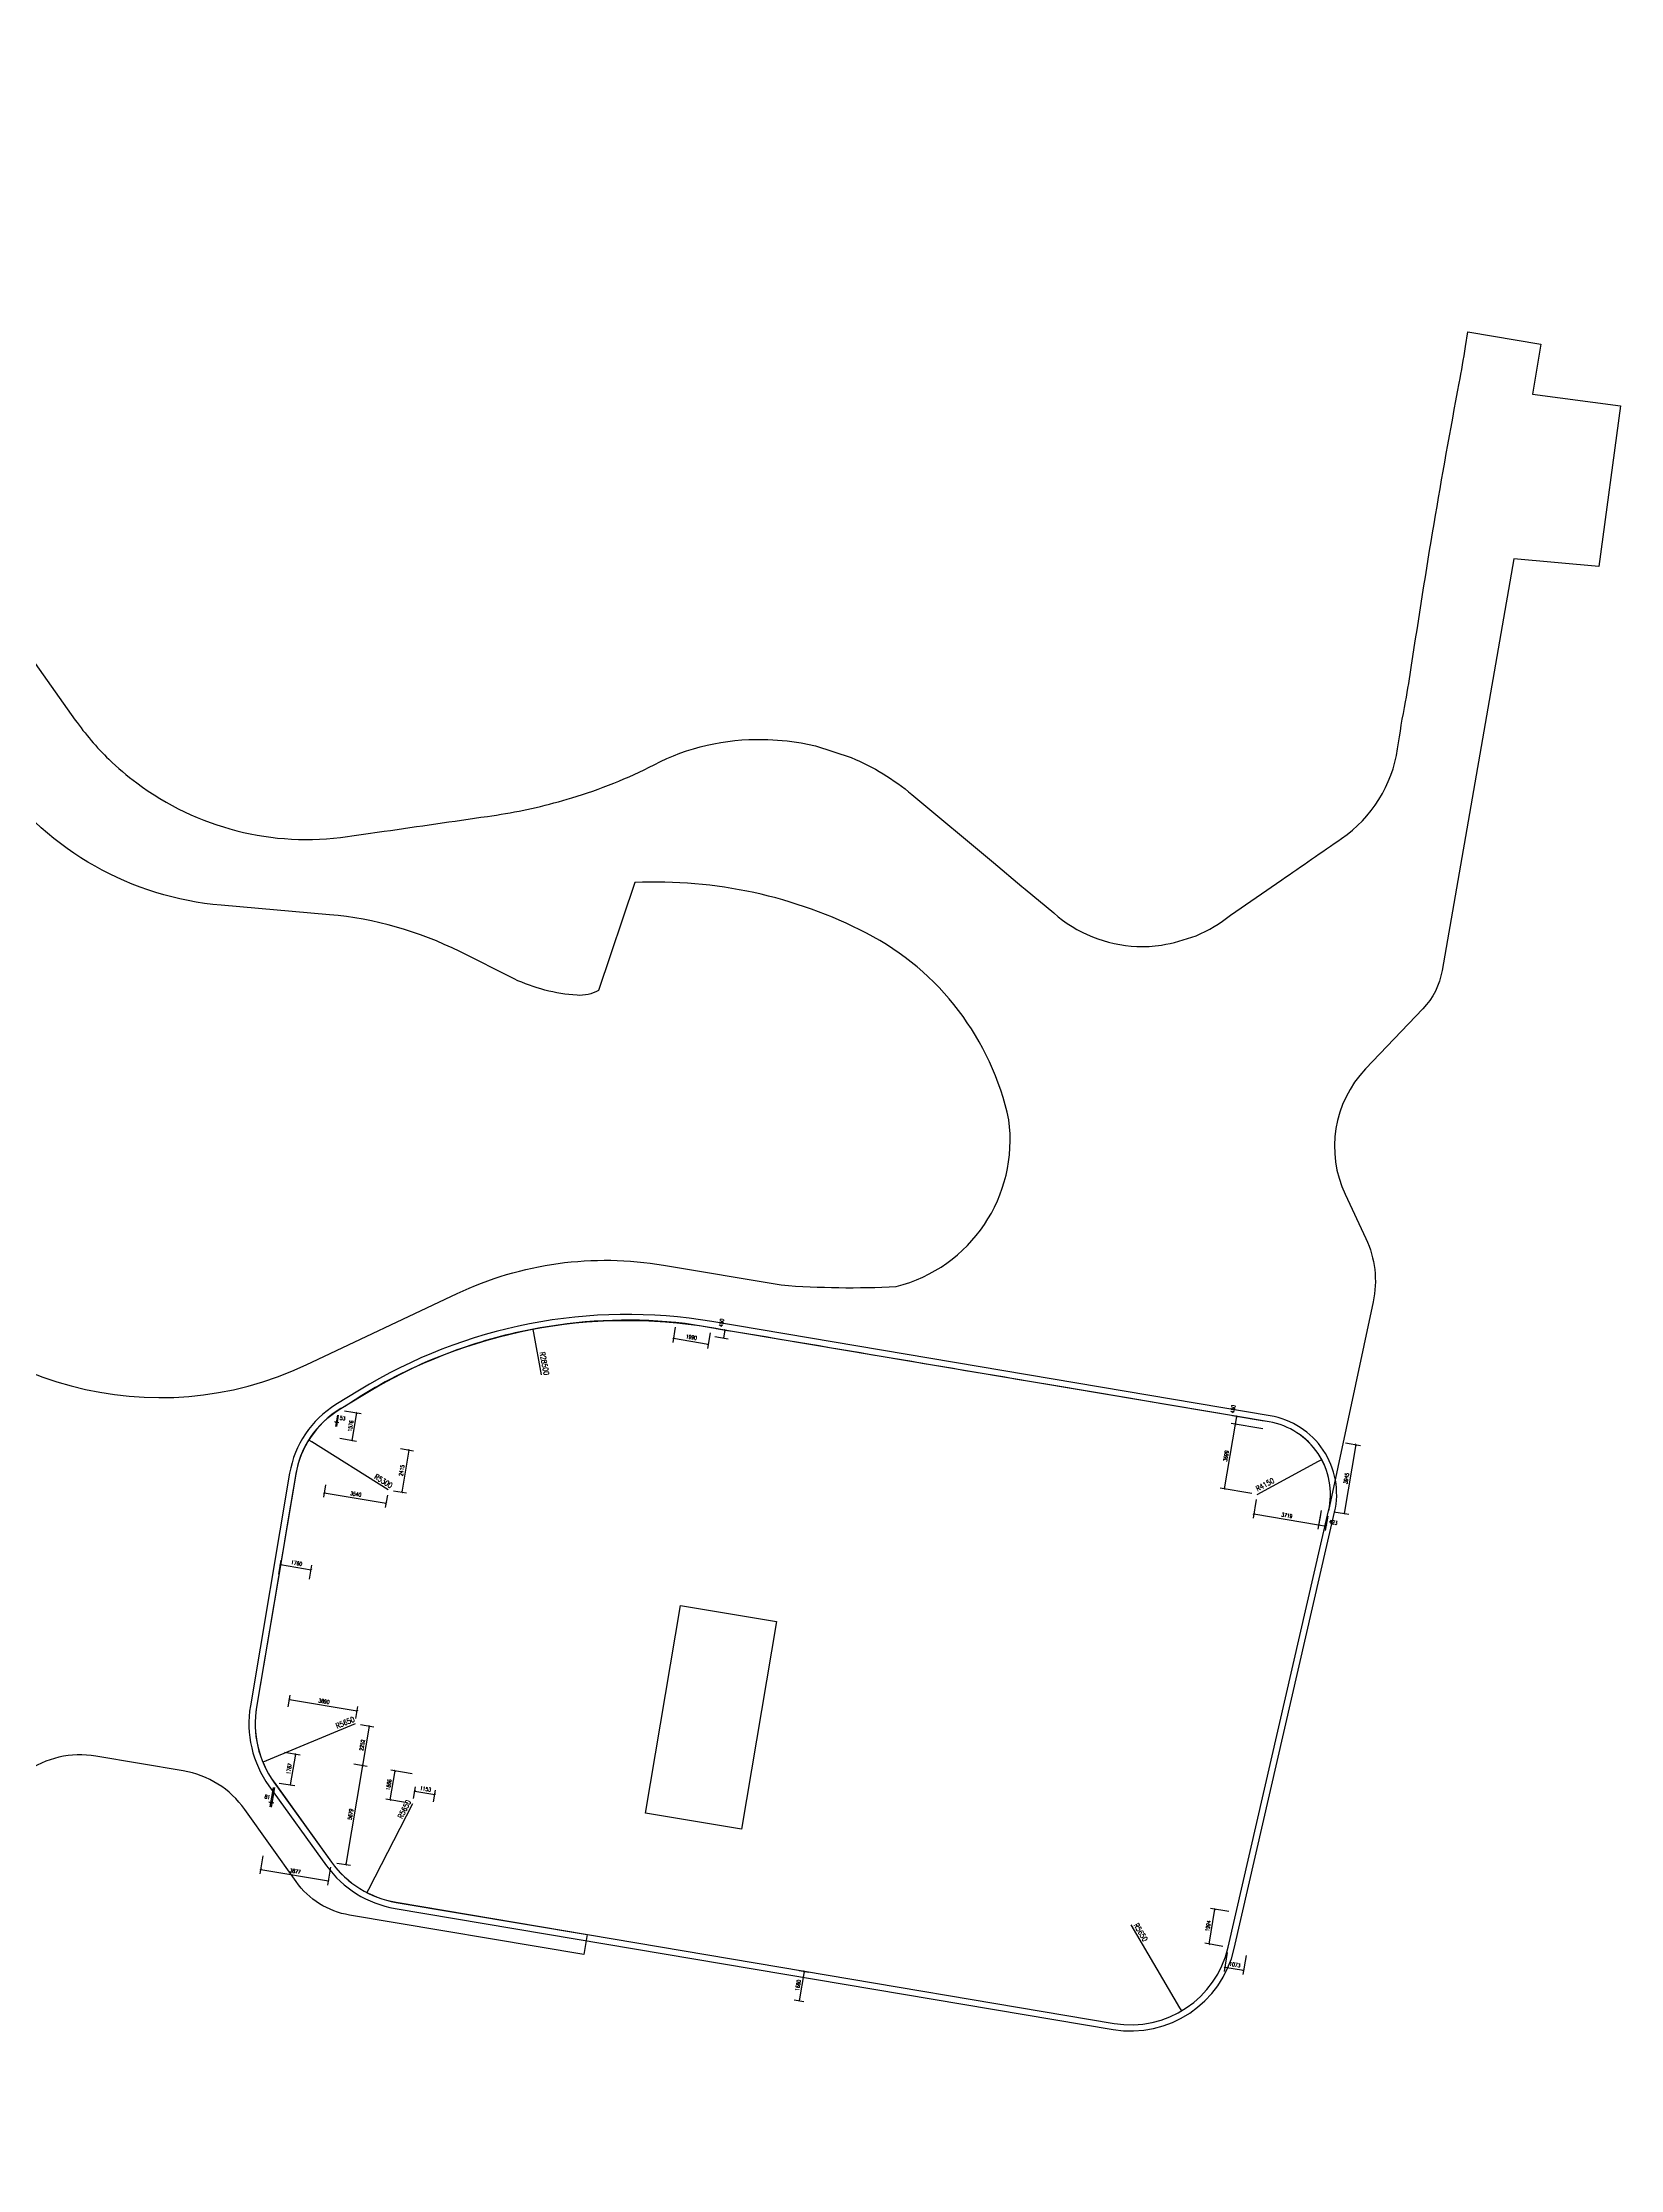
# Model space of a CAD drawing. Extents: x -936 to 12807311, y 101 to 1511157.
# Drawn here: x 12718163 to 12807311, y 1064736 to 1184870 of the extents above; entities that cross this region are included whole.
import ezdxf

# ---------------------------------------------------------------- set-up
doc = ezdxf.new("R2010")
doc.units = 0
doc.header["$LTSCALE"] = 1000
doc.header["$MEASUREMENT"] = 0
doc.layers.add('PX-PLAN-F2-T2$0$板边线', color=36, linetype='Continuous', lineweight=30)
doc.layers.add('PX-PLAN-F2-T3$0$板边线', color=36, linetype='Continuous', lineweight=30)
doc.layers.add('PX-PLAN-F2-T3$0$PUB_DIM', color=3, linetype='Continuous')
doc.layers.add('PX-PLAN-F2-T3$0$幕墙线', color=104, linetype='Continuous')
doc.styles.add('PX-PLAN-F2-T3$0$_TCH_DIM', font='SIMPLEX', dxfattribs={"bigfont": 'GBCBIG'})
doc.styles.add('PX-PLAN-F2-T3$0$_TCH_DIM_T3', font='SIMPLEX', dxfattribs={"width": 0.705882, "bigfont": 'GBCBIG'})
doc.dimstyles.new('PX-PLAN-F2-T3$0$_TCH_ARCH&&100', dxfattribs={"dimtxt": 212.5, "dimasz": 100, "dimexe": 250, "dimexo": 300, "dimgap": 118.75, "dimtad": 1, "dimdec": 0, "dimzin": 0, "dimdsep": 46, "dimtxsty": 'PX-PLAN-F2-T3$0$_TCH_DIM_T3', "dimblk": 'PX-PLAN-F2-T3$0$_ArchTick', "dimcen": 0.09, "dimclrd": 1, "dimclre": 1, "dimclrt": 4, "dimazin": 2, "dimtfac": 1, "dimtdec": 0, "dimtix": 1, "dimtmove": 2, "dimatfit": 3, "dimfxl": 0, "dimtolj": 1, "dimtzin": 0, "dimarcsym": 0})

# ---------------------------------------------------------------- blocks, each defined once
blk = doc.blocks.new('PX-PLAN-F2-T2$0$A$C10F23453')
at = {"layer": 'PX-PLAN-F2-T2$0$板边线', "color": 38, "ltscale": 100, "elevation": 17}
blk.add_lwpolyline([(12246887, 1274831), (12251151, 1277863), (12260674, 1264475), (12258796, 1263139, 0.4142136), (12256902, 1251913), (12258672, 1249426), (12259889, 1247714), (12265663, 1239597, 0.0456491), (12267568, 1237378, 0.0320784), (12269134, 1236043, 0.1988835), (12281037, 1233014, -0.0001541), (12283116, 1233314, 0.0001439), (12288947, 1234155, 0.0125123), (12291000, 1234504, 0.0111214), (12291702, 1234658, 0.0125123), (12293713, 1235199, 0.047447), (12298363, 1237072, -0.1254349), (12304529, 1238503, -0.0356378), (12306677, 1238304), (12307480, 1238137), (12309509, 1237475, -0.075716), (12312936, 1235388), (12317534, 1231546), (12319145, 1230200), (12319326, 1230048), (12320941, 1228699, 0.1730215), (12325638, 1226813, 0.059637), (12327030, 1226884, 0.048136), (12328986, 1227417, 0.0714699), (12330934, 1228575), (12333822, 1230569, -0.0002617), (12337211, 1232907, 0.2079597), (12340370, 1237976, -0.0099037), (12340819, 1240632, 0.0099037), (12341166, 1242689, -0.0099037), (12343855, 1258626, 0.0099201), (12344202, 1260686), (12344344, 1261530), (12348459, 1260835), (12348466, 1260834), (12347988, 1257998), (12352963, 1257337), (12351747, 1248272), (12346945, 1248695), (12342886, 1225441, -0.1481725), (12341802, 1223292), (12338558, 1219887, 0.3093528), (12337407, 1212809), (12338580, 1210310, -0.1636449), (12338991, 1206731), (12336474, 1194926), (12336475, 1194928, 0.4316547), (12333121, 1199952), (12327172, 1200955), (12325101, 1201305), (12320832, 1202025), (12318761, 1202375, 0.0001195), (12300113, 1205516, 0.072179), (12291922, 1205265, 0.0398934), (12287475, 1204108, 0.0181836), (12285541, 1203357, 0.0455991), (12280931, 1200850, 0.2305118), (12278150, 1197139), (12277664, 1194261), (12277315, 1192190), (12275907, 1183847, 0.2004527), (12276895, 1179601), (12280145, 1175088, 0.1973268), (12283792, 1172817), (12294593, 1170993), (12294402, 1169862), (12281156, 1172097, -0.1989124), (12278140, 1173987), (12275238, 1178067, 0.1989124), (12271768, 1180241), (12266828, 1181075, 0.4142136), (12260662, 1176690), (12258961, 1166608, -0.4142136), (12246688, 1157878), (12234633, 1159912, -0.1989124), (12230968, 1162208), (12229530, 1164231, 0.0835968), (12231443, 1162571, 0.0879355), (12234817, 1161254, 0.0030038), (12246761, 1159238, 0.414248), (12256967, 1166497), (12260349, 1186543), (12260698, 1188614), (12261119, 1191105, 0.1765153), (12260417, 1194913, 0.087579), (12259141, 1196408), (12252902, 1200852), (12251188, 1202066, -0.045377), (12248699, 1204191, -0.0429609), (12247328, 1205861, -0.0525608), (12245550, 1209141), (12247664, 1210657), (12245456, 1222643, 0.1094446), (12244251, 1225492), (12240667, 1230530, 0.4142054), (12230696, 1232213), (12211589, 1218589), (12213785, 1216394), (12212960, 1215570), (12211477, 1214082), (12210610, 1213212), (12209781, 1214041), (12207186, 1217689), (12212090, 1221178, 0.4142136), (12214525, 1235611), (12209188, 1243114, -0.0505223), (12207429, 1246207), (12211851, 1249409, 0.0722685), (12213473, 1246249), (12217067, 1241197, 0.1993846), (12221196, 1238615), (12238308, 1235761), (12238956, 1239605), (12243057, 1238914, 0.2847353), (12245349, 1239850), (12249737, 1245889, 0.1951027), (12250524, 1249063), (12249721, 1254661, -0.0705764), (12249717, 1257934), (12250363, 1262539, 0.1854983), (12248055, 1273189), (12246913, 1274795)], format="xyb", dxfattribs=at)
at = {"layer": 'PX-PLAN-F2-T2$0$板边线', "color": 38, "ltscale": 100}
blk.add_lwpolyline([(12295216, 1224321, -0.1467827), (12294014, 1224050, -0.0924626), (12290466, 1224970), (12287383, 1226516, 0.0947029), (12280032, 1228599), (12273913, 1229134, -0.216352), (12261203, 1236301), (12258912, 1239434, 0.5084249), (12255922, 1239430), (12249338, 1230378, 0.2094997), (12248246, 1225399), (12248969, 1221783, 0.0344887), (12250888, 1216170, 0.0380697), (12253374, 1211340), (12254534, 1209663, 0.3668228), (12278704, 1203177), (12287238, 1207205, -0.1532086), (12298894, 1208811), (12305552, 1207687, 0.0328945), (12312051, 1207601, 0.3815488), (12318403, 1217021, 0.2246408), (12310361, 1227557, 0.1316659), (12297281, 1230415), (12295216, 1224321)], format="xyb", dxfattribs=at)
blk = doc.blocks.new('PX-PLAN-F2-T2')
blk.add_blockref('PX-PLAN-F2-T2$0$A$C10F23453', (454348.223, -92993.262, -2.939))
blk = doc.blocks.new('PX-PLAN-F2-T3$0$_ArchTick')
at = {"color": 0, "linetype": 'ByBlock', "const_width": 0.4}
blk.add_lwpolyline([(-0.5, -0.5), (0.5, 0.5)], dxfattribs=at)
blk = doc.blocks.new('*D1192')
at = {"layer": 'Defpoints', "color": 0, "transparency": 16777216}
for p in [(12738098, 1105503), (12738877, 1105371), (12737696, 1103121)]:
    blk.add_point(p, dxfattribs=at)
at = {"layer": 'PX-PLAN-F2-T3$0$PUB_DIM', "color": 1, "lineweight": -2, "transparency": 16777216}
for p, q in [((12738394, 1105453), (12739124, 1105330)), ((12738475, 1102989), (12738877, 1105371)), ((12737992, 1103071), (12738722, 1102948))]:
    blk.add_line(p, q, dxfattribs=at)
at = {"layer": 'PX-PLAN-F2-T3$0$PUB_DIM', "color": 1, "lineweight": -2, "transparency": 16777216, "xscale": 100, "yscale": 100, "zscale": 100}
for p, rotation in [((12738877, 1105371), 80.42361603596315), ((12738475, 1102989), 260.4236160359632)]:
    blk.add_blockref('PX-PLAN-F2-T3$0$_ArchTick', p, dxfattribs=dict(at, rotation=rotation))
at = {"layer": 'PX-PLAN-F2-T3$0$PUB_DIM', "color": 4, "transparency": 16777216, "insert": (12738454, 1104218), "char_height": 212.5, "attachment_point": 5, "rotation": 80.42362, "style": 'PX-PLAN-F2-T3$0$_TCH_DIM_T3'}
blk.add_mtext('\\A1;2415', dxfattribs=at)
blk = doc.blocks.new('*D1193')
at = {"layer": 'Defpoints', "color": 0, "transparency": 16777216}
for p in [(12734205, 1103710), (12737696, 1103121), (12737569, 1102367)]:
    blk.add_point(p, dxfattribs=at)
at = {"layer": 'PX-PLAN-F2-T3$0$PUB_DIM', "color": 1, "lineweight": -2, "transparency": 16777216}
for p, q in [((12734155, 1103414), (12734036, 1102709)), ((12734078, 1102956), (12737569, 1102367)), ((12737646, 1102825), (12737527, 1102120))]:
    blk.add_line(p, q, dxfattribs=at)
at = {"layer": 'PX-PLAN-F2-T3$0$PUB_DIM', "color": 1, "lineweight": -2, "transparency": 16777216, "xscale": 100, "yscale": 100, "zscale": 100}
for p, rotation in [((12734078, 1102956), 170.4236160359947), ((12737569, 1102367), 350.4236160359947)]:
    blk.add_blockref('PX-PLAN-F2-T3$0$_ArchTick', p, dxfattribs=dict(at, rotation=rotation))
at = {"layer": 'PX-PLAN-F2-T3$0$PUB_DIM', "color": 4, "transparency": 16777216, "insert": (12735861, 1102883), "char_height": 212.5, "attachment_point": 5, "rotation": 350.42362, "style": 'PX-PLAN-F2-T3$0$_TCH_DIM_T3'}
blk.add_mtext('\\A1;3540', dxfattribs=at)
blk = doc.blocks.new('*D1194')
at = {"layer": 'Defpoints', "color": 0, "transparency": 16777216}
for p in [(12735823, 1089916), (12736632, 1089779), (12735448, 1087695)]:
    blk.add_point(p, dxfattribs=at)
at = {"layer": 'PX-PLAN-F2-T3$0$PUB_DIM', "color": 1, "lineweight": -2, "transparency": 16777216}
for p, q in [((12736119, 1089866), (12736878, 1089738)), ((12736257, 1087559), (12736632, 1089779)), ((12735744, 1087645), (12736504, 1087517))]:
    blk.add_line(p, q, dxfattribs=at)
at = {"layer": 'PX-PLAN-F2-T3$0$PUB_DIM', "color": 1, "lineweight": -2, "transparency": 16777216, "xscale": 100, "yscale": 100, "zscale": 100}
for p, rotation in [((12736632, 1089779), 80.42361603583481), ((12736257, 1087559), 260.4236160358348)]:
    blk.add_blockref('PX-PLAN-F2-T3$0$_ArchTick', p, dxfattribs=dict(at, rotation=rotation))
at = {"layer": 'PX-PLAN-F2-T3$0$PUB_DIM', "color": 4, "transparency": 16777216, "insert": (12736223, 1088707), "char_height": 212.5, "attachment_point": 5, "rotation": 80.42362, "style": 'PX-PLAN-F2-T3$0$_TCH_DIM_T3'}
blk.add_mtext('\\A1;2252', dxfattribs=at)
blk = doc.blocks.new('*D1195')
at = {"layer": 'Defpoints', "color": 0, "transparency": 16777216}
for p in [(12735448, 1087695), (12736257, 1087559), (12734504, 1082096)]:
    blk.add_point(p, dxfattribs=at)
at = {"layer": 'PX-PLAN-F2-T3$0$PUB_DIM', "color": 1, "lineweight": -2, "transparency": 16777216}
for p, q in [((12735313, 1081959), (12736257, 1087559)), ((12735744, 1087645), (12736504, 1087517)), ((12734799, 1082046), (12735559, 1081918))]:
    blk.add_line(p, q, dxfattribs=at)
at = {"layer": 'PX-PLAN-F2-T3$0$PUB_DIM', "color": 1, "lineweight": -2, "transparency": 16777216, "xscale": 100, "yscale": 100, "zscale": 100}
for p, rotation in [((12736257, 1087559), 80.42361603584165), ((12735313, 1081959), 260.4236160358417)]:
    blk.add_blockref('PX-PLAN-F2-T3$0$_ArchTick', p, dxfattribs=dict(at, rotation=rotation))
at = {"layer": 'PX-PLAN-F2-T3$0$PUB_DIM', "color": 4, "transparency": 16777216, "insert": (12735563, 1084796), "char_height": 212.5, "attachment_point": 5, "rotation": 80.42362, "style": 'PX-PLAN-F2-T3$0$_TCH_DIM_T3'}
blk.add_mtext('\\A1;5679', dxfattribs=at)
blk = doc.blocks.new('*D1196')
at = {"layer": 'Defpoints', "color": 0, "transparency": 16777216}
for p in [(12731987, 1090563), (12735823, 1089916), (12735944, 1090636)]:
    blk.add_point(p, dxfattribs=at)
at = {"layer": 'PX-PLAN-F2-T3$0$PUB_DIM', "color": 1, "lineweight": -2, "transparency": 16777216}
for p, q in [((12732037, 1090859), (12732150, 1091529)), ((12732109, 1091283), (12735944, 1090636)), ((12735873, 1090212), (12735986, 1090882))]:
    blk.add_line(p, q, dxfattribs=at)
at = {"layer": 'PX-PLAN-F2-T3$0$PUB_DIM', "color": 1, "lineweight": -2, "transparency": 16777216, "xscale": 100, "yscale": 100, "zscale": 100}
for p, rotation in [((12732109, 1091283), 170.4236160359616), ((12735944, 1090636), 350.4236160359616)]:
    blk.add_blockref('PX-PLAN-F2-T3$0$_ArchTick', p, dxfattribs=dict(at, rotation=rotation))
at = {"layer": 'PX-PLAN-F2-T3$0$PUB_DIM', "color": 4, "transparency": 16777216, "insert": (12734064, 1091181), "char_height": 212.5, "attachment_point": 5, "rotation": 350.42362, "style": 'PX-PLAN-F2-T3$0$_TCH_DIM_T3'}
blk.add_mtext('\\A1;3890', dxfattribs=at)
blk = doc.blocks.new('*D1197')
at = {"layer": 'Defpoints', "color": 0, "transparency": 16777216}
for p in [(12755850, 1111838), (12755924, 1112281), (12756732, 1112145)]:
    blk.add_point(p, dxfattribs=at)
at = {"layer": 'PX-PLAN-F2-T3$0$PUB_DIM', "color": 1, "lineweight": -2, "transparency": 16777216}
for p, q in [((12756145, 1111788), (12756903, 1111660)), ((12756220, 1112232), (12756978, 1112104)), ((12756657, 1111701), (12756732, 1112145))]:
    blk.add_line(p, q, dxfattribs=at)
at = {"layer": 'PX-PLAN-F2-T3$0$PUB_DIM', "color": 1, "lineweight": -2, "transparency": 16777216, "xscale": 100, "yscale": 100, "zscale": 100}
for p, rotation in [((12756657, 1111701), 260.4236160355464), ((12756732, 1112145), 80.42361603554643)]:
    blk.add_blockref('PX-PLAN-F2-T3$0$_ArchTick', p, dxfattribs=dict(at, rotation=rotation))
at = {"layer": 'PX-PLAN-F2-T3$0$PUB_DIM', "color": 4, "transparency": 16777216, "insert": (12756522, 1112556), "char_height": 212.5, "attachment_point": 5, "rotation": 80.42362, "style": 'PX-PLAN-F2-T3$0$_TCH_DIM_T3'}
blk.add_mtext('\\A1;450', dxfattribs=at)
blk = doc.blocks.new('*D1198')
at = {"layer": 'Defpoints', "color": 0, "transparency": 16777216}
for p in [(12753962, 1112613), (12755768, 1111356), (12755924, 1112281)]:
    blk.add_point(p, dxfattribs=at)
at = {"layer": 'PX-PLAN-F2-T3$0$PUB_DIM', "color": 1, "lineweight": -2, "transparency": 16777216}
for p, q in [((12753912, 1112317), (12753764, 1111441)), ((12753806, 1111687), (12755768, 1111356)), ((12755874, 1111986), (12755727, 1111110))]:
    blk.add_line(p, q, dxfattribs=at)
at = {"layer": 'PX-PLAN-F2-T3$0$PUB_DIM', "color": 1, "lineweight": -2, "transparency": 16777216, "xscale": 100, "yscale": 100, "zscale": 100}
for p, rotation in [((12753806, 1111687), 170.4236160359963), ((12755768, 1111356), 350.4236160359963)]:
    blk.add_blockref('PX-PLAN-F2-T3$0$_ArchTick', p, dxfattribs=dict(at, rotation=rotation))
at = {"layer": 'PX-PLAN-F2-T3$0$PUB_DIM', "color": 4, "transparency": 16777216, "insert": (12754824, 1111743), "char_height": 212.5, "attachment_point": 5, "rotation": 350.42362, "style": 'PX-PLAN-F2-T3$0$_TCH_DIM_T3'}
blk.add_mtext('\\A1;1990', dxfattribs=at)
blk = doc.blocks.new('*D1199')
at = {"layer": 'Defpoints', "color": 0, "transparency": 16777216}
for p in [(12734869, 1107645), (12734921, 1107636), (12734804, 1106945)]:
    blk.add_point(p, dxfattribs=at)
at = {"layer": 'PX-PLAN-F2-T3$0$PUB_DIM', "color": 1, "lineweight": -2, "transparency": 16777216}
for p, q in [((12734753, 1106954), (12734654, 1106971)), ((12734819, 1107349), (12734711, 1106707)), ((12734753, 1106954), (12734804, 1106945)), ((12734871, 1107341), (12734763, 1106699)), ((12734804, 1106945), (12734903, 1106929))]:
    blk.add_line(p, q, dxfattribs=at)
at = {"layer": 'PX-PLAN-F2-T3$0$PUB_DIM', "color": 1, "lineweight": -2, "transparency": 16777216, "xscale": 100, "yscale": 100, "zscale": 100}
for p, rotation in [((12734753, 1106954), 350.4236160352149), ((12734804, 1106945), 170.4236160352149)]:
    blk.add_blockref('PX-PLAN-F2-T3$0$_ArchTick', p, dxfattribs=dict(at, rotation=rotation))
at = {"layer": 'PX-PLAN-F2-T3$0$PUB_DIM', "color": 4, "transparency": 16777216, "insert": (12735116, 1107172), "char_height": 212.5, "attachment_point": 5, "rotation": 350.42362, "style": 'PX-PLAN-F2-T3$0$_TCH_DIM_T3'}
blk.add_mtext('\\A1;53', dxfattribs=at)
blk = doc.blocks.new('*D1200')
at = {"layer": 'Defpoints', "color": 0, "transparency": 16777216}
for p in [(12734921, 1107636), (12735925, 1107467), (12734659, 1106083)]:
    blk.add_point(p, dxfattribs=at)
at = {"layer": 'PX-PLAN-F2-T3$0$PUB_DIM', "color": 1, "lineweight": -2, "transparency": 16777216}
for p, q in [((12735217, 1107587), (12736171, 1107426)), ((12735662, 1105914), (12735925, 1107467)), ((12734955, 1106033), (12735909, 1105872))]:
    blk.add_line(p, q, dxfattribs=at)
at = {"layer": 'PX-PLAN-F2-T3$0$PUB_DIM', "color": 1, "lineweight": -2, "transparency": 16777216, "xscale": 100, "yscale": 100, "zscale": 100}
for p, rotation in [((12735925, 1107467), 80.42361603593632), ((12735662, 1105914), 260.4236160359363)]:
    blk.add_blockref('PX-PLAN-F2-T3$0$_ArchTick', p, dxfattribs=dict(at, rotation=rotation))
at = {"layer": 'PX-PLAN-F2-T3$0$PUB_DIM', "color": 4, "transparency": 16777216, "insert": (12735572, 1106728), "char_height": 212.5, "attachment_point": 5, "rotation": 80.42362, "style": 'PX-PLAN-F2-T3$0$_TCH_DIM_T3'}
blk.add_mtext('\\A1;1576', dxfattribs=at)
blk = doc.blocks.new('*D1201')
at = {"layer": 'Defpoints', "color": 0, "transparency": 16777216}
for p in [(12731468, 1098066), (12733346, 1098614), (12733204, 1097773)]:
    blk.add_point(p, dxfattribs=at)
at = {"layer": 'PX-PLAN-F2-T3$0$PUB_DIM', "color": 1, "lineweight": -2, "transparency": 16777216}
for p, q in [((12731518, 1098362), (12731652, 1099154)), ((12731610, 1098907), (12733346, 1098614)), ((12733254, 1098069), (12733387, 1098861))]:
    blk.add_line(p, q, dxfattribs=at)
at = {"layer": 'PX-PLAN-F2-T3$0$PUB_DIM', "color": 1, "lineweight": -2, "transparency": 16777216, "xscale": 100, "yscale": 100, "zscale": 100}
for p, rotation in [((12731610, 1098907), 170.423616035972), ((12733346, 1098614), 350.423616035972)]:
    blk.add_blockref('PX-PLAN-F2-T3$0$_ArchTick', p, dxfattribs=dict(at, rotation=rotation))
at = {"layer": 'PX-PLAN-F2-T3$0$PUB_DIM', "color": 4, "transparency": 16777216, "insert": (12732515, 1098983), "char_height": 212.5, "attachment_point": 5, "rotation": 350.42362, "style": 'PX-PLAN-F2-T3$0$_TCH_DIM_T3'}
blk.add_mtext('\\A1;1760', dxfattribs=at)
blk = doc.blocks.new('*D1202')
at = {"layer": 'Defpoints', "color": 0, "transparency": 16777216}
for p in [(12760609, 1076027), (12761208, 1075926), (12760330, 1074370)]:
    blk.add_point(p, dxfattribs=at)
at = {"layer": 'PX-PLAN-F2-T3$0$PUB_DIM', "color": 1, "lineweight": -2, "transparency": 16777216}
for p, q in [((12760905, 1075977), (12761454, 1075884)), ((12760928, 1074269), (12761208, 1075926)), ((12760626, 1074320), (12761175, 1074228))]:
    blk.add_line(p, q, dxfattribs=at)
at = {"layer": 'PX-PLAN-F2-T3$0$PUB_DIM', "color": 1, "lineweight": -2, "transparency": 16777216, "xscale": 100, "yscale": 100, "zscale": 100}
for p, rotation in [((12761208, 1075926), 80.42361603600409), ((12760928, 1074269), 260.4236160360041)]:
    blk.add_blockref('PX-PLAN-F2-T3$0$_ArchTick', p, dxfattribs=dict(at, rotation=rotation))
at = {"layer": 'PX-PLAN-F2-T3$0$PUB_DIM', "color": 4, "transparency": 16777216, "insert": (12760846, 1075135), "char_height": 212.5, "attachment_point": 5, "rotation": 80.42362, "style": 'PX-PLAN-F2-T3$0$_TCH_DIM_T3'}
blk.add_mtext('\\A1;1680', dxfattribs=at)
blk = doc.blocks.new('*D1203')
at = {"layer": 'Defpoints', "color": 0, "transparency": 16777216}
for p in [(12786779, 1102868), (12790446, 1102249), (12790260, 1101149)]:
    blk.add_point(p, dxfattribs=at)
at = {"layer": 'PX-PLAN-F2-T3$0$PUB_DIM', "color": 1, "lineweight": -2, "transparency": 16777216}
for p, q in [((12786729, 1102572), (12786552, 1101521)), ((12786593, 1101768), (12790260, 1101149)), ((12790396, 1101953), (12790219, 1100903))]:
    blk.add_line(p, q, dxfattribs=at)
at = {"layer": 'PX-PLAN-F2-T3$0$PUB_DIM', "color": 1, "lineweight": -2, "transparency": 16777216, "xscale": 100, "yscale": 100, "zscale": 100}
for p, rotation in [((12786593, 1101768), 170.4236160359794), ((12790260, 1101149), 350.4236160359794)]:
    blk.add_blockref('PX-PLAN-F2-T3$0$_ArchTick', p, dxfattribs=dict(at, rotation=rotation))
at = {"layer": 'PX-PLAN-F2-T3$0$PUB_DIM', "color": 4, "transparency": 16777216, "insert": (12788464, 1101680), "char_height": 212.5, "attachment_point": 5, "rotation": 350.42362, "style": 'PX-PLAN-F2-T3$0$_TCH_DIM_T3'}
blk.add_mtext('\\A1;3719', dxfattribs=at)
blk = doc.blocks.new('*D1204')
at = {"layer": 'Defpoints', "color": 0, "transparency": 16777216}
for p in [(12785556, 1106826), (12787394, 1106516), (12786779, 1102868)]:
    blk.add_point(p, dxfattribs=at)
at = {"layer": 'PX-PLAN-F2-T3$0$PUB_DIM', "color": 1, "lineweight": -2, "transparency": 16777216}
for p, q in [((12784941, 1103178), (12785556, 1106826)), ((12787099, 1106566), (12785310, 1106867)), ((12786483, 1102918), (12784694, 1103219))]:
    blk.add_line(p, q, dxfattribs=at)
at = {"layer": 'PX-PLAN-F2-T3$0$PUB_DIM', "color": 1, "lineweight": -2, "transparency": 16777216, "xscale": 100, "yscale": 100, "zscale": 100}
for p, rotation in [((12785556, 1106826), 80.42361603601157), ((12784941, 1103178), 260.4236160360115)]:
    blk.add_blockref('PX-PLAN-F2-T3$0$_ArchTick', p, dxfattribs=dict(at, rotation=rotation))
at = {"layer": 'PX-PLAN-F2-T3$0$PUB_DIM', "color": 4, "transparency": 16777216, "insert": (12785027, 1105039), "char_height": 212.5, "attachment_point": 5, "rotation": 80.42362, "style": 'PX-PLAN-F2-T3$0$_TCH_DIM_T3'}
blk.add_mtext('\\A1;3699', dxfattribs=at)
blk = doc.blocks.new('*D1205')
at = {"layer": 'Defpoints', "color": 0, "transparency": 16777216}
for p in [(12785631, 1107270), (12787394, 1106516), (12787469, 1106959)]:
    blk.add_point(p, dxfattribs=at)
at = {"layer": 'PX-PLAN-F2-T3$0$PUB_DIM', "color": 1, "lineweight": -2, "transparency": 16777216}
for p, q in [((12787099, 1106566), (12785310, 1106867)), ((12787174, 1107009), (12785385, 1107311)), ((12785556, 1106826), (12785631, 1107270))]:
    blk.add_line(p, q, dxfattribs=at)
at = {"layer": 'PX-PLAN-F2-T3$0$PUB_DIM', "color": 1, "lineweight": -2, "transparency": 16777216, "xscale": 100, "yscale": 100, "zscale": 100}
for p, rotation in [((12785556, 1106826), 260.4236160360063), ((12785631, 1107270), 80.42361603600624)]:
    blk.add_blockref('PX-PLAN-F2-T3$0$_ArchTick', p, dxfattribs=dict(at, rotation=rotation))
at = {"layer": 'PX-PLAN-F2-T3$0$PUB_DIM', "color": 4, "transparency": 16777216, "insert": (12785421, 1107680), "char_height": 212.5, "attachment_point": 5, "rotation": 80.42362, "style": 'PX-PLAN-F2-T3$0$_TCH_DIM_T3'}
blk.add_mtext('\\A1;450', dxfattribs=at)
blk = doc.blocks.new('*D1206')
at = {"layer": 'Defpoints', "color": 0, "transparency": 16777216}
for p in [(12790405, 1102007), (12790822, 1101936), (12790678, 1101079)]:
    blk.add_point(p, dxfattribs=at)
at = {"layer": 'PX-PLAN-F2-T3$0$PUB_DIM', "color": 1, "lineweight": -2, "transparency": 16777216}
for p, q in [((12790355, 1101711), (12790219, 1100903)), ((12790773, 1101640), (12790636, 1100832)), ((12790260, 1101149), (12790678, 1101079))]:
    blk.add_line(p, q, dxfattribs=at)
at = {"layer": 'PX-PLAN-F2-T3$0$PUB_DIM', "color": 1, "lineweight": -2, "transparency": 16777216, "xscale": 100, "yscale": 100, "zscale": 100}
for p, rotation in [((12790260, 1101149), 170.4236160359312), ((12790678, 1101079), 350.4236160359312)]:
    blk.add_blockref('PX-PLAN-F2-T3$0$_ArchTick', p, dxfattribs=dict(at, rotation=rotation))
at = {"layer": 'PX-PLAN-F2-T3$0$PUB_DIM', "color": 4, "transparency": 16777216, "insert": (12791088, 1101288), "char_height": 212.5, "attachment_point": 5, "rotation": 350.42362, "style": 'PX-PLAN-F2-T3$0$_TCH_DIM_T3'}
blk.add_mtext('\\A1;423', dxfattribs=at)
blk = doc.blocks.new('*D1207')
at = {"layer": 'Defpoints', "color": 0, "transparency": 16777216}
for p in [(12791479, 1105827), (12792371, 1105676), (12790822, 1101936)]:
    blk.add_point(p, dxfattribs=at)
at = {"layer": 'PX-PLAN-F2-T3$0$PUB_DIM', "color": 1, "lineweight": -2, "transparency": 16777216}
for p, q in [((12791715, 1101786), (12792371, 1105676)), ((12791775, 1105777), (12792617, 1105634)), ((12791118, 1101886), (12791961, 1101744))]:
    blk.add_line(p, q, dxfattribs=at)
at = {"layer": 'PX-PLAN-F2-T3$0$PUB_DIM', "color": 1, "lineweight": -2, "transparency": 16777216, "xscale": 100, "yscale": 100, "zscale": 100}
for p, rotation in [((12792371, 1105676), 80.42361603596845), ((12791715, 1101786), 260.4236160359685)]:
    blk.add_blockref('PX-PLAN-F2-T3$0$_ArchTick', p, dxfattribs=dict(at, rotation=rotation))
at = {"layer": 'PX-PLAN-F2-T3$0$PUB_DIM', "color": 4, "transparency": 16777216, "insert": (12791821, 1103768), "char_height": 212.5, "attachment_point": 5, "rotation": 80.42362, "style": 'PX-PLAN-F2-T3$0$_TCH_DIM_T3'}
blk.add_mtext('\\A1;3945', dxfattribs=at)
blk = doc.blocks.new('*D1208')
at = {"layer": 'Defpoints', "color": 0, "transparency": 16777216}
for p in [(12785147, 1077288), (12786205, 1077110), (12786016, 1075991)]:
    blk.add_point(p, dxfattribs=at)
at = {"layer": 'PX-PLAN-F2-T3$0$PUB_DIM', "color": 1, "lineweight": -2, "transparency": 16777216}
for p, q in [((12785097, 1076992), (12784917, 1075923)), ((12786155, 1076814), (12785974, 1075745)), ((12784958, 1076170), (12786016, 1075991))]:
    blk.add_line(p, q, dxfattribs=at)
at = {"layer": 'PX-PLAN-F2-T3$0$PUB_DIM', "color": 1, "lineweight": -2, "transparency": 16777216, "xscale": 100, "yscale": 100, "zscale": 100}
for p, rotation in [((12784958, 1076170), 170.4236160360159), ((12786016, 1075991), 350.4236160360159)]:
    blk.add_blockref('PX-PLAN-F2-T3$0$_ArchTick', p, dxfattribs=dict(at, rotation=rotation))
at = {"layer": 'PX-PLAN-F2-T3$0$PUB_DIM', "color": 4, "transparency": 16777216, "insert": (12785525, 1076302), "char_height": 212.5, "attachment_point": 5, "rotation": 350.42362, "style": 'PX-PLAN-F2-T3$0$_TCH_DIM_T3'}
blk.add_mtext('\\A1;1073', dxfattribs=at)
blk = doc.blocks.new('*D1209')
at = {"layer": 'Defpoints', "color": 0, "transparency": 16777216}
for p in [(12784402, 1079436), (12785479, 1079254), (12785147, 1077288)]:
    blk.add_point(p, dxfattribs=at)
at = {"layer": 'PX-PLAN-F2-T3$0$PUB_DIM', "color": 1, "lineweight": -2, "transparency": 16777216}
for p, q in [((12784070, 1077470), (12784402, 1079436)), ((12785183, 1079304), (12784156, 1079478)), ((12784851, 1077338), (12783824, 1077511))]:
    blk.add_line(p, q, dxfattribs=at)
at = {"layer": 'PX-PLAN-F2-T3$0$PUB_DIM', "color": 1, "lineweight": -2, "transparency": 16777216, "xscale": 100, "yscale": 100, "zscale": 100}
for p, rotation in [((12784402, 1079436), 80.42361603605936), ((12784070, 1077470), 260.4236160360594)]:
    blk.add_blockref('PX-PLAN-F2-T3$0$_ArchTick', p, dxfattribs=dict(at, rotation=rotation))
at = {"layer": 'PX-PLAN-F2-T3$0$PUB_DIM', "color": 4, "transparency": 16777216, "insert": (12784014, 1078490), "char_height": 212.5, "attachment_point": 5, "rotation": 80.42362, "style": 'PX-PLAN-F2-T3$0$_TCH_DIM_T3'}
blk.add_mtext('\\A1;1994', dxfattribs=at)
blk = doc.blocks.new('*D1210')
at = {"layer": 'Defpoints', "color": 0, "transparency": 16777216}
for p in [(12739073, 1085394), (12740210, 1085202), (12740330, 1085914)]:
    blk.add_point(p, dxfattribs=at)
at = {"layer": 'PX-PLAN-F2-T3$0$PUB_DIM', "color": 1, "lineweight": -2, "transparency": 16777216}
for p, q in [((12739123, 1085690), (12739234, 1086352)), ((12739193, 1086106), (12740330, 1085914)), ((12740260, 1085498), (12740372, 1086160))]:
    blk.add_line(p, q, dxfattribs=at)
at = {"layer": 'PX-PLAN-F2-T3$0$PUB_DIM', "color": 1, "lineweight": -2, "transparency": 16777216, "xscale": 100, "yscale": 100, "zscale": 100}
for p, rotation in [((12739193, 1086106), 170.4236160359522), ((12740330, 1085914), 350.4236160359522)]:
    blk.add_blockref('PX-PLAN-F2-T3$0$_ArchTick', p, dxfattribs=dict(at, rotation=rotation))
at = {"layer": 'PX-PLAN-F2-T3$0$PUB_DIM', "color": 4, "transparency": 16777216, "insert": (12739799, 1086232), "char_height": 212.5, "attachment_point": 5, "rotation": 350.42362, "style": 'PX-PLAN-F2-T3$0$_TCH_DIM_T3'}
blk.add_mtext('\\A1;1153', dxfattribs=at)
blk = doc.blocks.new('*D1211')
at = {"layer": 'Defpoints', "color": 0, "transparency": 16777216}
for p in [(12738086, 1087250), (12739350, 1087037), (12739073, 1085394)]:
    blk.add_point(p, dxfattribs=at)
at = {"layer": 'PX-PLAN-F2-T3$0$PUB_DIM', "color": 1, "lineweight": -2, "transparency": 16777216}
for p, q in [((12737808, 1085607), (12738086, 1087250)), ((12739054, 1087087), (12737839, 1087292)), ((12738777, 1085444), (12737562, 1085649))]:
    blk.add_line(p, q, dxfattribs=at)
at = {"layer": 'PX-PLAN-F2-T3$0$PUB_DIM', "color": 1, "lineweight": -2, "transparency": 16777216, "xscale": 100, "yscale": 100, "zscale": 100}
for p, rotation in [((12738086, 1087250), 80.423616035877), ((12737808, 1085607), 260.423616035877)]:
    blk.add_blockref('PX-PLAN-F2-T3$0$_ArchTick', p, dxfattribs=dict(at, rotation=rotation))
at = {"layer": 'PX-PLAN-F2-T3$0$PUB_DIM', "color": 4, "transparency": 16777216, "insert": (12737725, 1086466), "char_height": 212.5, "attachment_point": 5, "rotation": 80.42362, "style": 'PX-PLAN-F2-T3$0$_TCH_DIM_T3'}
blk.add_mtext('\\A1;1666', dxfattribs=at)
blk = doc.blocks.new('*D1212')
at = {"layer": 'Defpoints', "color": 0, "transparency": 16777216}
for p in [(12730668, 1082743), (12734491, 1082098), (12734313, 1081040)]:
    blk.add_point(p, dxfattribs=at)
at = {"layer": 'PX-PLAN-F2-T3$0$PUB_DIM', "color": 1, "lineweight": -2, "transparency": 16777216}
for p, q in [((12730618, 1082447), (12730448, 1081438)), ((12730489, 1081685), (12734313, 1081040)), ((12734441, 1081802), (12734271, 1080793))]:
    blk.add_line(p, q, dxfattribs=at)
at = {"layer": 'PX-PLAN-F2-T3$0$PUB_DIM', "color": 1, "lineweight": -2, "transparency": 16777216, "xscale": 100, "yscale": 100, "zscale": 100}
for p, rotation in [((12730489, 1081685), 170.4236160359716), ((12734313, 1081040), 350.4236160359717)]:
    blk.add_blockref('PX-PLAN-F2-T3$0$_ArchTick', p, dxfattribs=dict(at, rotation=rotation))
at = {"layer": 'PX-PLAN-F2-T3$0$PUB_DIM', "color": 4, "transparency": 16777216, "insert": (12732438, 1081584), "char_height": 212.5, "attachment_point": 5, "rotation": 350.42362, "style": 'PX-PLAN-F2-T3$0$_TCH_DIM_T3'}
blk.add_mtext('\\A1;3877', dxfattribs=at)
blk = doc.blocks.new('*D1213')
at = {"layer": 'Defpoints', "color": 0, "transparency": 16777216}
for p in [(12731238, 1086614), (12731319, 1086600), (12731126, 1085456)]:
    blk.add_point(p, dxfattribs=at)
at = {"layer": 'PX-PLAN-F2-T3$0$PUB_DIM', "color": 1, "lineweight": -2, "transparency": 16777216}
for p, q in [((12731189, 1086318), (12731004, 1085223)), ((12731269, 1086305), (12731084, 1085209)), ((12731045, 1085469), (12730947, 1085486)), ((12731045, 1085469), (12731126, 1085456)), ((12731126, 1085456), (12731224, 1085439))]:
    blk.add_line(p, q, dxfattribs=at)
at = {"layer": 'PX-PLAN-F2-T3$0$PUB_DIM', "color": 1, "lineweight": -2, "transparency": 16777216, "xscale": 100, "yscale": 100, "zscale": 100}
for p, rotation in [((12731045, 1085469), 350.4236160357378), ((12731126, 1085456), 170.4236160357379)]:
    blk.add_blockref('PX-PLAN-F2-T3$0$_ArchTick', p, dxfattribs=dict(at, rotation=rotation))
at = {"layer": 'PX-PLAN-F2-T3$0$PUB_DIM', "color": 4, "transparency": 16777216, "insert": (12730869, 1085778), "char_height": 212.5, "attachment_point": 5, "rotation": 350.42362, "style": 'PX-PLAN-F2-T3$0$_TCH_DIM_T3'}
blk.add_mtext('\\A1;81', dxfattribs=at)
blk = doc.blocks.new('*D1214')
at = {"layer": 'Defpoints', "color": 0, "transparency": 16777216}
for p in [(12731532, 1088356), (12732466, 1088198), (12731238, 1086614)]:
    blk.add_point(p, dxfattribs=at)
at = {"layer": 'PX-PLAN-F2-T3$0$PUB_DIM', "color": 1, "lineweight": -2, "transparency": 16777216}
for p, q in [((12731828, 1088306), (12732713, 1088157)), ((12732172, 1086456), (12732466, 1088198)), ((12731534, 1086564), (12732419, 1086415))]:
    blk.add_line(p, q, dxfattribs=at)
at = {"layer": 'PX-PLAN-F2-T3$0$PUB_DIM', "color": 1, "lineweight": -2, "transparency": 16777216, "xscale": 100, "yscale": 100, "zscale": 100}
for p, rotation in [((12732466, 1088198), 80.42361603608408), ((12732172, 1086456), 260.4236160360841)]:
    blk.add_blockref('PX-PLAN-F2-T3$0$_ArchTick', p, dxfattribs=dict(at, rotation=rotation))
at = {"layer": 'PX-PLAN-F2-T3$0$PUB_DIM', "color": 4, "transparency": 16777216, "insert": (12732098, 1087365), "char_height": 212.5, "attachment_point": 5, "rotation": 80.42362, "style": 'PX-PLAN-F2-T3$0$_TCH_DIM_T3'}
blk.add_mtext('\\A1;1767', dxfattribs=at)
blk = doc.blocks.new('PX-PLAN-F2-T3')
at = {"layer": 'PX-PLAN-F2-T3$0$PUB_DIM', "color": 6}
for points in [[(12745911.563, 1111983.295, 66, 0, 0), (12745874.309, 1112179.794, 0, 0, 0)], [(12733373.444, 1105827.579, 66, 0, 0), (12733203.933, 1105933.721, 0, 0, 0)], [(12790259.34, 1104734.044, 66, 0, 0), (12790435.597, 1104828.561, 0, 0, 0)], [(12730796.57, 1087809.546, 66, 0, 0), (12730612.112, 1087732.246, 0, 0, 0)], [(12736579.418, 1080555.159, 66, 0, 0), (12736487.809, 1080377.373, 0, 0, 0)], [(12782405.945, 1073859.367, 66, 0, 0), (12782507.411, 1073687.017, 0, 0, 0)]]:
    blk.add_lwpolyline(points, format="xyseb", dxfattribs=at)
for points in [[(12746358.617, 1109625.299), (12745911.563, 1111983.295), (12745874.309, 1112179.794)], [(12737695.968, 1103120.961), (12733373.444, 1105827.579), (12733203.933, 1105933.721)], [(12786779.022, 1102867.739), (12790259.34, 1104734.044), (12790435.597, 1104828.561)], [(12735823.053, 1089915.956), (12730796.57, 1087809.546), (12730612.112, 1087732.246)], [(12739072.822, 1085394.077), (12736579.418, 1080555.159), (12736487.809, 1080377.373)], [(12779641.001, 1078555.917), (12782405.945, 1073859.367), (12782507.411, 1073687.017)]]:
    blk.add_lwpolyline(points, dxfattribs=at)
at = {"layer": 'PX-PLAN-F2-T3$0$幕墙线', "color": 4}
blk.add_lwpolyline([(12755982.628, 1112626.564, 0.1814967064), (12736078.23, 1108758.389), (12734737.827, 1107934.681, 0.2164448772), (12732124.703, 1104060.908), (12729906.665, 1090914.13, 0.2004526973), (12730954.411, 1086409.345), (12734207.136, 1081893.203, 0.1973729449), (12738077.604, 1079483.426), (12778642.827, 1072639.529, 0.3969849283), (12785487.996, 1077209.573), (12791163.511, 1101857.574, 0.4316546725), (12787526.895, 1107304.624)], format="xyb", close=True, dxfattribs=at)
at = {"layer": 'PX-PLAN-F2-T3$0$板边线', "color": 6}
blk.add_lwpolyline([(12755924.401, 1112281.442, 0.1814967064), (12736261.477, 1108460.194), (12734921.075, 1107636.486, 0.2164448772), (12732469.826, 1104002.681), (12730251.788, 1090855.903, 0.2004526973), (12731238.415, 1086613.897), (12734491.14, 1082097.755, 0.1973729449), (12738135.831, 1079828.548), (12778701.054, 1072984.652, 0.3969849283), (12785146.922, 1077288.109), (12790822.436, 1101936.111, 0.4316546725), (12787468.668, 1106959.501), (12755924.401, 1112281.442)], format="xyb", dxfattribs=at)
at = {"layer": 'PX-PLAN-F2-T3$0$板边线', "color": 6, "elevation": -2.939}
blk.add_lwpolyline([(12752221.353, 1084865.439), (12754201.065, 1096599.609), (12759624.42, 1095684.616), (12757644.709, 1083950.446)], close=True, dxfattribs=at)
at = {"layer": 'PX-PLAN-F2-T3$0$PUB_DIM', "color": 7, "style": 'PX-PLAN-F2-T3$0$_TCH_DIM', "width": 0.705882}
for s, rotation, p in [('R28500', 280.73533123, (12746248.243, 1110885.239)), ('R5300', 327.94660177, (12736873.039, 1103785.21)), ('R4150', 28.2022365, (12786807.487, 1103026.26)), ('R5650', 22.73672927, (12734805.853, 1089626.573)), ('R5650', 62.73879765, (12738479.645, 1084518.532)), ('R5650', 300.48609657, (12779800.53, 1078533.792))]:
    blk.add_text(s, height=297.5, rotation=rotation, dxfattribs=at).set_placement(p)
at = {"layer": 'PX-PLAN-F2-T3$0$PUB_DIM', "color": 6}
for p1, p2, distance, picture, middle in [((12753961.684, 1112612.578), (12755924.401, 1112281.442), -938.473, '*D1198', (12754824.348, 1111743.48)), ((12734658.952, 1106082.832), (12734921.075, 1107636.486), -1017.674, '*D1200', (12735571.641, 1106727.788)), ((12786779.022, 1102867.739), (12787394.475, 1106515.659), 1864.273, '*D1204', (12785026.591, 1105039.275)), ((12737695.968, 1103120.961), (12738097.792, 1105502.653), -790.298, '*D1192', (12738454.3, 1104217.763)), ((12790822.436, 1101936.111), (12791478.81, 1105826.577), -904.703, '*D1207', (12791820.854, 1103768.267)), ((12734205.299, 1103709.884), (12737695.968, 1103120.961), -764.917, '*D1193', (12735860.812, 1102883.029)), ((12786779.022, 1102867.739), (12790446.007, 1102249.07), -1115.498, '*D1203', (12788464.369, 1101680.315)), ((12731468.224, 1098065.975), (12733203.697, 1097773.177), 853.059, '*D1201', (12732515.309, 1098982.611)), ((12731987.262, 1090563.106), (12735823.053, 1089915.956), 729.714, '*D1196', (12734063.986, 1091180.941)), ((12735448.393, 1087695.262), (12735823.053, 1089915.956), -820.359, '*D1194', (12736222.786, 1088706.564)), ((12731238.415, 1086613.897), (12731532.324, 1088355.955), -947.278, '*D1214', (12732097.582, 1087364.767)), ((12734503.662, 1082095.643), (12735448.393, 1087695.262), -820.359, '*D1195', (12735563.09, 1084796.407)), ((12739072.822, 1085394.077), (12739350.007, 1087037.007), 1282.217, '*D1211', (12737725.201, 1086466.286)), ((12739072.822, 1085394.077), (12740209.999, 1085202.22), 721.754, '*D1210', (12739798.915, 1086231.71)), ((12730667.87, 1082742.792), (12734491.14, 1082097.755), -1072.77, '*D1212', (12732438.468, 1081584.318)), ((12785146.922, 1077288.109), (12785478.675, 1079254.483), 1091.721, '*D1209', (12784014.427, 1078490.349)), ((12785146.922, 1077288.109), (12786204.651, 1077109.656), -1134.231, '*D1208', (12785524.524, 1076302.322)), ((12760329.814, 1074370.243), (12760609.302, 1076026.831), -606.736, '*D1202', (12760845.974, 1075135.031))]:
    dim = blk.add_aligned_dim(p1=p1, p2=p2, distance=distance, dimstyle='PX-PLAN-F2-T3$0$_TCH_ARCH&&100', dxfattribs=at)
    dim.commit()
    dim.dimension.update_dxf_attribs({"geometry": picture, "text_midpoint": middle})
for base, p1, p2, angle, picture, middle in [((12756731.845, 1112145.215), (12755849.538, 1111837.712), (12755924.401, 1112281.442), 80.42361604, '*D1197', (12756522.231, 1112555.809)), ((12734804.455, 1106945.253), (12734869.245, 1107645.23), (12734921.075, 1107636.486), 350.42361603, '*D1199', (12735116.442, 1107171.503)), ((12785631.045, 1107269.533), (12787394.475, 1106515.659), (12787469.338, 1106959.388), 80.42361604, '*D1205', (12785421.431, 1107680.126)), ((12790677.78, 1101078.704), (12790405.086, 1102006.523), (12790822.436, 1101936.111), 350.42361604, '*D1206', (12791088.374, 1101288.317)), ((12731125.615, 1085455.941), (12731238.415, 1086613.897), (12731318.692, 1086600.354), 350.42361604, '*D1213', (12730869.222, 1085778.084))]:
    dim = blk.add_linear_dim(base=base, p1=p1, p2=p2, angle=angle, dimstyle='PX-PLAN-F2-T3$0$_TCH_ARCH&&100', dxfattribs=at)
    dim.commit()
    dim.dimension.update_dxf_attribs({"geometry": picture, "text_midpoint": middle, "dimtype": 161})

msp = doc.modelspace()

# ---------------------------------------------------------------- block references
for name in ['PX-PLAN-F2-T2', 'PX-PLAN-F2-T3']:
    msp.add_blockref(name, (0, 0))

doc.saveas('drawing.dxf')
